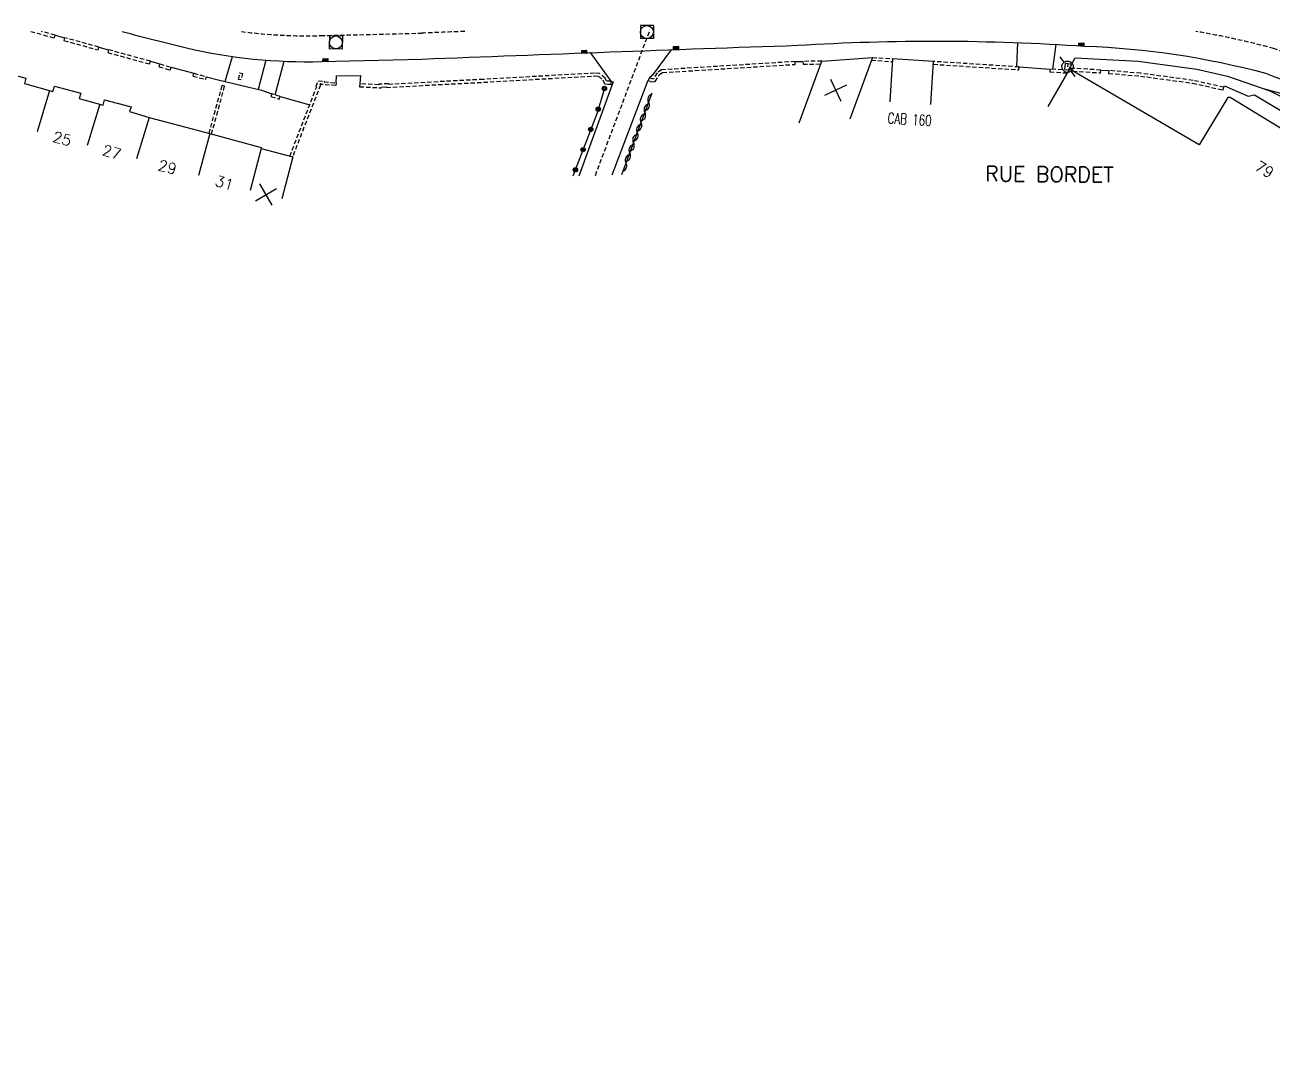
# Model space of a CAD drawing. Extents: x 154000 to 155000, y 119999 to 121001.
# Drawn here: x 154193.8 to 154338.1, y 120880.6 to 121000.8 of the extents above; entities that cross this region are included whole.
import ezdxf
from ezdxf.enums import TextEntityAlignment as Align

# ---------------------------------------------------------------- set-up
doc = ezdxf.new("R2010")
doc.units = 0
doc.header["$MEASUREMENT"] = 0
doc.linetypes.add('DASHED', pattern=[0.75, 0.5, -0.25])
doc.layers.get('0').update_dxf_attribs({"linetype": 'CONTINUOUS'})
for name, color, linetype in [('W0001', 6, 'DASHED'), ('W0008', 7, 'CONTINUOUS'), ('W0100', 7, 'CONTINUOUS'), ('W0112', 1, 'DASHED'), ('W0310', 3, 'CONTINUOUS'), ('W0322', 7, 'CONTINUOUS'), ('W0334', 7, 'CONTINUOUS'), ('W0400', 7, 'CONTINUOUS'), ('W0420', 7, 'CONTINUOUS'), ('W0471', 7, 'CONTINUOUS'), ('W0984', 7, 'CONTINUOUS'), ('W0989', 7, 'CONTINUOUS'), ('W0991', 7, 'CONTINUOUS'), ('W1102', 7, 'CONTINUOUS')]:
    doc.layers.add(name, color=color, linetype=linetype)
doc.styles.get("Standard").update_dxf_attribs({"font": 'romans.shx'})

# ---------------------------------------------------------------- blocks, each defined once
blk = doc.blocks.new('t322o')
at = {"color": 0, "linetype": 'Continuous'}
for radius in [0.25, 0.15]:
    blk.add_circle((0, 0), radius, dxfattribs=at)
blk = doc.blocks.new('T400')
for p, q in [((-0.15, 0.3), (0.15, 0.3)), ((-0.15, -0.25), (-0.15, 0.3)), ((-0.15, 0.15), (0.15, 0.15)), ((-0.15, 0), (0.15, 0)), ((0.15, 0.3), (0.15, -0.25)), ((-0.15, -0.15), (0.15, -0.15)), ((-0.15, -0.25), (-0.15, -0.3)), ((-0.15, -0.3), (0.15, -0.3)), ((0.15, -0.3), (0.15, -0.25))]:
    blk.add_line(p, q)
blk = doc.blocks.new('T420')
for p, q in [((0.75, 0.75), (-0.75, 0.75)), ((-0.75, 0.75), (-0.75, -0.75)), ((0.75, 0.75), (0.75, -0.75)), ((0.75, -0.75), (-0.75, -0.75))]:
    blk.add_line(p, q)
blk.add_ellipse((0, 0), major_axis=(-0.53, 0.53), ratio=1, start_param=3.926991, end_param=10.210176)
blk = doc.blocks.new('T471')
for p, q in [((-0.333334, 0.333334), (-0.333334, -0.333334)), ((-0.333334, 0.333334), (0.333334, 0.333334)), ((-0.333334, 0), (0, 0)), ((0.500001, 0.500001), (1.000002, 1.000002)), ((-0.500001, -0.500001), (-1.000002, -1.000002)), ((-0.333334, -0.333334), (0.333334, -0.333334))]:
    blk.add_line(p, q)
blk.add_ellipse((0, 0), major_axis=(0.471405, 0.471405), ratio=1, start_param=5.4977871438, end_param=11.780972451)
blk = doc.blocks.new('t310o')
at = {"color": 0, "linetype": 'Continuous'}
for centre, start, end in [((-0.5, 0.38), 216.8699, 323.1304), ((0.5, -0.37), 36.8699, 143.1303)]:
    blk.add_arc(centre, 0.625, start, end, dxfattribs=at)
blk = doc.blocks.new('t991o')
at = {"color": 0, "linetype": 'Continuous'}
for p, q in [((-1, 1), (1, -1)), ((-1, -1), (1, 1))]:
    blk.add_line(p, q, dxfattribs=at)

msp = doc.modelspace()

# ---------------------------------------------------------------- linework, layer by layer
at = {"layer": 'W0001'}
for points in [[(154218.8, 121000, 0.039896), (154227.98, 120999.52), (154239.58, 120999.8, -0.000147), (154244.64, 121000, -0.000147)], [(154329.21, 121000, -0.023913), (154338.19, 120998.03, -0.02068), (154362.04, 120987.74, -0.035646), (154383.89, 120976.18, -0.065884), (154401.39, 120959.51), (154411.91, 120946.45), (154434.79, 120917.04), (154447.46, 120900.79), (154462.38, 120882.44)]]:
    msp.add_lwpolyline(points, format="xyb", dxfattribs=at)
at = {"layer": 'W0001', "flags": 128}
msp.add_lwpolyline([(154259.75, 120983.35), (154266, 121000)], dxfattribs=at)
at = {"layer": 'W0008'}
msp.add_lwpolyline([(154205.01, 121000, 0.007309), (154212.47, 120998.11, 0.064803), (154228.06, 120996.52), (154239.67, 120996.8, -0.001263), (154283.13, 120998.4, -0.032304), (154316.37, 120998.3, -0.056822), (154337.26, 120995.17, -0.020596), (154360.78, 120985.01, -0.035561), (154382.21, 120973.69, -0.065582), (154399.06, 120957.63), (154409.55, 120944.59), (154432.42, 120915.19), (154445.09, 120898.94), (154460, 120880.62)], format="xyb", dxfattribs=at)
for points in [[(154259.14, 120997.55), (154261.54, 120994.26), (154261.82, 120994.17), (154257.82, 120983.27)], [(154268.5, 120997.89), (154266.31, 120994.91), (154265.99, 120994.64)], [(154261.68, 120983.42), (154265.87, 120994.36)]]:
    msp.add_lwpolyline(points, dxfattribs=at)
at = {"layer": 'W0100'}
for points in [[(154283.31, 120989.43), (154285.92, 120996.57), (154291.79, 120997), (154289.18, 120989.85)], [(154298.55, 120991.54), (154298.87, 120996.53), (154294.12, 120996.84), (154293.8, 120991.85)], [(154190.86, 120995.41), (154193.89, 120994.59), (154193.72, 120993.96), (154197.01, 120993.07), (154197.18, 120993.68), (154200.23, 120992.87), (154200.06, 120992.23), (154202.82, 120991.48), (154202.99, 120992.1), (154206.05, 120991.28), (154205.88, 120990.72), (154208.12, 120990.04), (154215.15, 120988.18), (154221.09, 120986.56), (154221.08, 120986.45), (154224.77, 120985.49), (154223.5, 120980.65)], [(154343.93, 120979.96), (154346.31, 120984.35), (154333.16, 120992.34), (154332.88, 120992.36), (154329.58, 120986.87), (154314.73, 120995.55), (154314.51, 120995.52), (154312.06, 120991.32)]]:
    msp.add_lwpolyline(points, dxfattribs=at)
at = {"layer": 'W0112'}
for p, q in [((154209.28, 120995.92), (154209.37, 120996.24)), ((154291.67, 120996.67), (154294.1, 120996.51)), ((154291.79, 120997), (154294.12, 120996.84)), ((154210.6, 120995.54), (154210.69, 120995.86)), ((154213.21, 120994.84), (154213.29, 120995.16)), ((154214.67, 120994.44), (154214.76, 120994.76))]:
    msp.add_line(p, q, dxfattribs=at)
for points in [[(154194.45, 121000), (154197.18, 120999.25), (154197.26, 120999.57), (154195.7, 121000)], [(154209.37, 120996.24), (154210.69, 120995.86)], [(154265.87, 120994.33), (154266.28, 120994.18), (154266.65, 120994.21), (154267.14, 120994.99), (154267.52, 120995.24), (154282.87, 120996.19), (154282.85, 120996.52), (154267.41, 120995.56), (154266.9, 120995.23), (154266.46, 120994.52), (154266.32, 120994.51), (154265.99, 120994.64), (154265.87, 120994.36)], [(154285.92, 120996.57), (154283.75, 120996.54), (154283.76, 120996.21), (154285.8, 120996.24)], [(154298.84, 120996.2), (154308.73, 120995.56), (154308.75, 120995.89), (154298.87, 120996.53)], [(154209.28, 120995.92), (154210.6, 120995.54)], [(154213.21, 120994.84), (154214.67, 120994.44)], [(154213.29, 120995.16), (154214.76, 120994.76)], [(154314.51, 120995.52), (154312.34, 120995.65), (154312.32, 120995.32), (154314.33, 120995.2)], [(154314.96, 120995.41), (154318.17, 120995.21), (154318.19, 120995.54), (154314.76, 120995.75), (154314.75, 120995.53)], [(154215.35, 120988.12), (154216.87, 120993.65), (154216.55, 120993.74), (154215.03, 120988.21)], [(154224.4, 120985.58), (154227.52, 120993.6), (154227.45, 120993.63), (154227.69, 120994.28), (154228.38, 120994.23), (154228.37, 120994.16), (154229.76, 120994.05), (154229.74, 120993.73), (154228.02, 120993.86), (154228.02, 120993.93), (154227.92, 120993.94), (154227.88, 120993.83), (154227.95, 120993.8), (154224.72, 120985.5)]]:
    msp.add_lwpolyline(points, dxfattribs=at)
for points in [[(154202.32, 120998.19), (154198.36, 120999.27), (154198.28, 120998.95), (154202.23, 120997.87)], [(154203.43, 120997.88), (154203.34, 120997.56), (154208.19, 120996.24), (154208.28, 120996.55)], [(154218.94, 120995.15), (154218.77, 120994.39), (154218.46, 120994.46), (154218.64, 120995.23)], [(154232.49, 120993.94), (154232.47, 120993.61), (154234.99, 120993.47), (154235.01, 120993.57), (154235.57, 120993.61), (154235.58, 120993.53), (154246.81, 120994.12), (154259.66, 120994.85), (154260.11, 120994.81), (154260.61, 120994.4), (154260.82, 120993.93), (154261.24, 120993.92), (154261.24, 120993.91), (154261.57, 120993.92), (154261.56, 120994.23), (154261.04, 120994.25), (154260.87, 120994.6), (154260.24, 120995.13), (154259.66, 120995.18), (154246.79, 120994.45), (154235.84, 120993.88), (154235.82, 120993.95), (154234.71, 120993.89), (154234.7, 120993.82)], [(154319.13, 120995.48), (154319.1, 120995.15), (154322.78, 120994.83), (154328.81, 120994.02), (154332.37, 120993.22), (154332.44, 120993.54), (154328.87, 120994.34), (154322.81, 120995.16)], [(154222.32, 120992.79), (154222.22, 120992.47), (154223.18, 120992.16), (154223.28, 120992.47)]]:
    msp.add_lwpolyline(points, close=True, dxfattribs=at)
at = {"layer": 'W0310'}
msp.add_lwpolyline([(154262.8, 120983.46), (154266.32, 120992.91)], dxfattribs=at)
at = {"layer": 'W0322'}
msp.add_lwpolyline([(154260.79, 120993.4), (154259.91, 120990.48), (154257.15, 120983.25)], dxfattribs=at)
at = {"layer": 'W0334'}
for p, q in [((154197.26, 120999.57), (154198.36, 120999.27)), ((154202.32, 120998.19), (154203.43, 120997.88))]:
    msp.add_line(p, q, dxfattribs=at)
for points in [[(154308.49, 120995.91), (154308.6, 120998.71)], [(154313, 120998.51), (154312.61, 120995.64)], [(154208.28, 120996.55), (154209.37, 120996.24)], [(154216.94, 120994.2), (154217.77, 120997.11)], [(154221.64, 120996.69), (154220.74, 120993.3)], [(154222.72, 120992.66), (154223.76, 120996.56)], [(154282.85, 120996.52), (154283.75, 120996.54)], [(154314.45, 120995.52), (154315.22, 120996.96), (154322.52, 120996.56), (154329.29, 120995.63), (154332.84, 120994.81), (154337.76, 120993.14), (154341.82, 120991.09), (154347.99, 120987.73), (154349.39, 120990.22)], [(154210.69, 120995.86), (154213.29, 120995.16)], [(154214.76, 120994.76), (154216.11, 120994.4), (154221.14, 120993.2), (154222.32, 120992.79)], [(154229.76, 120994.05), (154229.79, 120994.86), (154232.6, 120994.89), (154232.49, 120993.94)], [(154308.75, 120995.89), (154312.34, 120995.65)], [(154318.19, 120995.54), (154319.13, 120995.48)], [(154332.44, 120993.54), (154332.49, 120993.69), (154335.26, 120992.51), (154335.96, 120992.67), (154339.51, 120990.53), (154340.31, 120991.85)], [(154348.63, 120988.86), (154339.43, 120992.7), (154337.17, 120993.34)], [(154223.28, 120992.47), (154226.71, 120991.51)]]:
    msp.add_lwpolyline(points, dxfattribs=at)
at = {"layer": 'W1102'}
for p, q in [((154196.62, 120993.17), (154195.17, 120988.39)), ((154202.44, 120991.58), (154200.98, 120986.8)), ((154208.12, 120990.04), (154206.67, 120985.25)), ((154215.15, 120988.18), (154213.86, 120983.35)), ((154221.08, 120986.45), (154219.82, 120981.61))]:
    msp.add_line(p, q, dxfattribs=at)

# ---------------------------------------------------------------- block references
at = {"layer": 'W0310', "rotation": 69.60690565623563}
for p in [(154265.9, 120991.8), (154265.03, 120989.46), (154265.47, 120990.63), (154264.6, 120988.29), (154264.16, 120987.12), (154263.73, 120985.94), (154263.29, 120984.77)]:
    msp.add_blockref('t310o', p, dxfattribs=at)
at = {"layer": 'W0322'}
for p, rotation in [((154260.79, 120993.4), 253.2500356557954), ((154260.07, 120991.01), 253.2500356557954), ((154259.21, 120988.66), 249.1140379441224), ((154258.32, 120986.32), 249.1140379441224), ((154257.43, 120983.99), 249.1140379441224)]:
    msp.add_blockref('t322o', p, dxfattribs=dict(at, rotation=rotation))
at = {"layer": 'W0400'}
for p, rotation in [((154258.48, 120997.64), 92.1896372472853), ((154269.09, 120998.12), 89.9656639496894), ((154315.97, 120998.49), 87.7152239015465), ((154228.54, 120996.7), 87.92701771405542)]:
    msp.add_blockref('T400', p, dxfattribs=dict(at, rotation=rotation))
at = {"layer": 'W0420'}
for p, rotation in [((154265.7, 120999.93), 359.9656639496894), ((154229.73, 120998.73), 357.9270177140554)]:
    msp.add_blockref('T420', p, dxfattribs=dict(at, rotation=rotation))
at = {"layer": 'W0471', "rotation": 262.2514365550564}
msp.add_blockref('T471', (154314.36, 120995.92), dxfattribs=at)
at = {"layer": 'W0991'}
for p, rotation in [((154287.55, 120993.21), 339.9381985499488), ((154221.66, 120981.13), 75.3905748707218)]:
    msp.add_blockref('t991o', p, dxfattribs=dict(at, rotation=rotation))

# ---------------------------------------------------------------- texts
at = {"layer": 'W0984', "width": 0.7}
msp.add_text('CAB 160', height=1.25, rotation=356.3724, dxfattribs=at).set_placement((154296.09, 120989.83), align=Align.MIDDLE)
at = {"layer": 'W0989'}
msp.add_text('RUE BORDET', height=1.75, rotation=359.4719, dxfattribs=at).set_placement((154312.26, 120983.48), align=Align.MIDDLE)
at = {"layer": 'W0991'}
for s, rotation, p in [('25', 344.7197, (154198.08, 120987.59)), ('27', 344.7839, (154203.82, 120986.03)), ('29', 345.1642, (154210.26, 120984.3)), ('79', 329.029, (154337.13, 120984.04)), ('31', 343.7459, (154216.84, 120982.48))]:
    msp.add_text(s, height=1.25, rotation=rotation, dxfattribs=at).set_placement(p, align=Align.MIDDLE)

doc.saveas('drawing.dxf')
